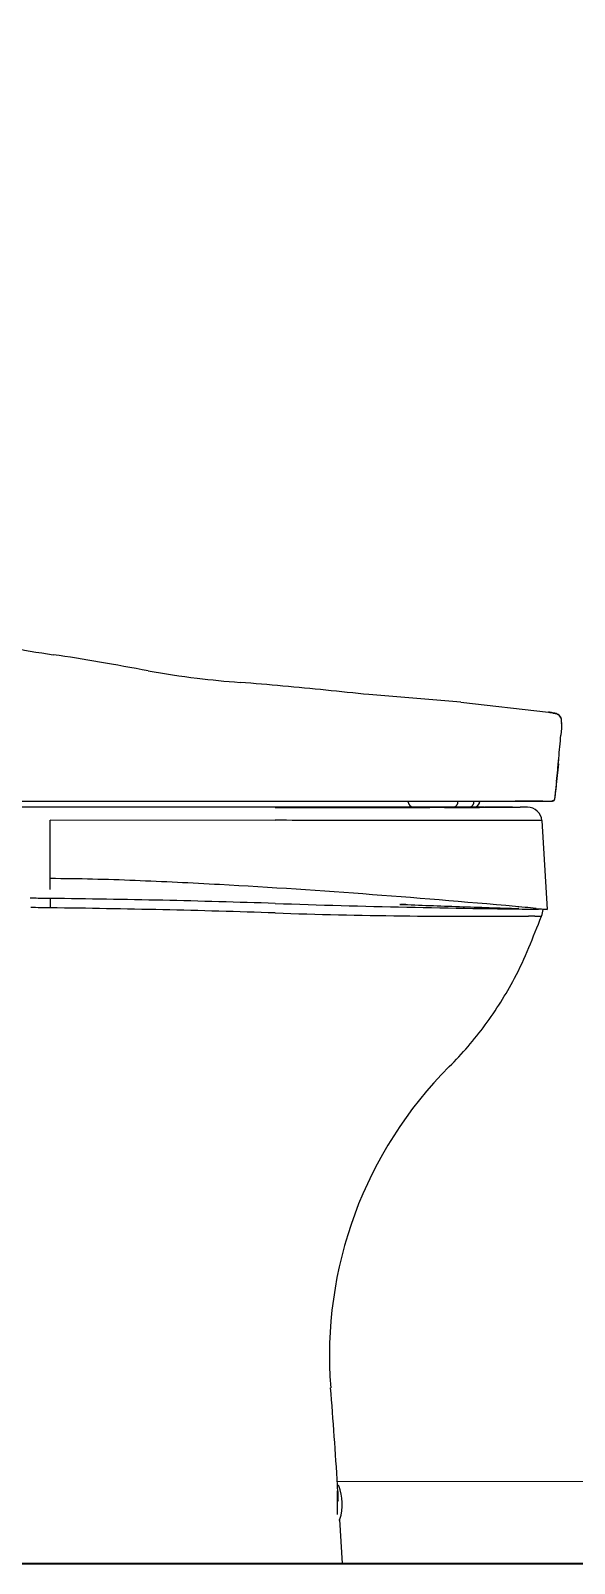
# Model space of a CAD drawing. Units: millimetres at full size, sheet at 1:50. Extents: x -31113 to 29332, y -20209 to 31249.
# Drawn here: x 25444 to 25710, y -5397 to -4647 of the extents above; entities that cross this region are included whole.
import ezdxf

# ---------------------------------------------------------------- set-up
doc = ezdxf.new("R2010")
doc.units = ezdxf.units.MM
doc.header["$LTSCALE"] = 50
for name, color, linetype, lineweight in [('B-3_仕上線(黄)', 3, 'Continuous', 40), ('B-A_文字', 7, 'Continuous', 25), ('B-F_寸法・方位', 7, 'Continuous', 25)]:
    doc.layers.add(name, color=color, linetype=linetype, lineweight=lineweight)

msp = doc.modelspace()

# ---------------------------------------------------------------- linework, layer by layer
at = {"layer": 'B-3_仕上線(黄)'}
msp.add_lwpolyline([(24933.74, -2996.71), (24933.74, -5396.71), (26623.74, -5396.71)], dxfattribs=at)
at = {"layer": 'B-A_文字', "color": 1, "lineweight": 18}
msp.add_line((25594.19, -5356.71), (26623.74, -5356.71), dxfattribs=at)
at = {"layer": 'B-F_寸法・方位'}
for p, q in [((25654.48, -4975.32), (25609.5, -4971.64)), ((25654.48, -4975.32), (25697.46, -4980.21)), ((25703.74, -4987.99), (25703.44, -4991.48)), ((25702.26, -5005.42), (25700.41, -5022.81)), ((25436.61, -5023.7), (25699.41, -5023.7)), ((25628.84, -5024.18), (25628.84, -5023.71)), ((25660.94, -5024.18), (25660.94, -5023.71)), ((25663.66, -5023.71), (25663.66, -5024.18)), ((25690.95, -5023.69), (25681.04, -5023.7)), ((25563.73, -5026.71), (25114.08, -5026.71)), ((25563.73, -5026.71), (25563.73, -5026.83)), ((25590.1, -5026.83), (25563.73, -5026.83)), ((25665.73, -5026.71), (25563.75, -5026.71)), ((25646.59, -5026.82), (25631.53, -5026.82)), ((25660.77, -5026.71), (25631.72, -5026.71)), ((25664.3, -5026.71), (25663.8, -5026.71)), ((25679.85, -5026.71), (25666.18, -5026.71)), ((25453.74, -5067.02), (25453.74, -5033.08)), ((25563.73, -5033.15), (25453.74, -5033.08)), ((25694.13, -5033.29), (25696.73, -5076.71)), ((25453.74, -5071.38), (25451.94, -5071.36)), ((25453.74, -5071.38), (25453.74, -5075.96)), ((25625.04, -5074.27), (25624.73, -5074.26)), ((25625.62, -5074.29), (25625.4, -5074.28)), ((25625.83, -5074.3), (25625.62, -5074.29)), ((25626.05, -5074.31), (25625.83, -5074.3)), ((25626.27, -5074.32), (25626.05, -5074.31)), ((25626.48, -5074.32), (25626.27, -5074.32)), ((25626.7, -5074.33), (25626.48, -5074.32)), ((25626.91, -5074.34), (25626.7, -5074.33)), ((25627.13, -5074.35), (25626.91, -5074.34)), ((25627.34, -5074.36), (25627.13, -5074.35)), ((25627.56, -5074.36), (25627.34, -5074.36)), ((25682.93, -5076.31), (25682.44, -5076.3)), ((25694.73, -5076.71), (25692.56, -5076.69)), ((25696.73, -5076.71), (25694.73, -5076.71)), ((25594.14, -5372.76), (25594.14, -5361.16)), ((25594.47, -5366.35), (25594.19, -5358.47)), ((25594.35, -5358.47), (25594.23, -5358.47)), ((25594.24, -5360.91), (25594.24, -5362.61)), ((25596.73, -5396.71), (25595.31, -5375.28)), ((25596.73, -5396.71), (25182.24, -5396.71))]:
    msp.add_line(p, q, dxfattribs=at)
msp.add_lwpolyline([(25694.13, -5033.29), (25692.33, -5033.29), (25686.96, -5033.28), (25678.3, -5033.27), (25666.81, -5033.25), (25653.04, -5033.23)], dxfattribs=at)
for centre, radius, start, end in [((25512.6, -4552.56), 403.65, 258.57817, 261.82417), ((25348.39, -5695.48), 751, 80.07916, 81.82417), ((24939.07, -8035.76), 3126.8, 79.63544, 80.07916), ((25570.24, -4584.79), 381.41, 259.63543, 263.27189), ((25592.6, -4395.25), 572.27, 263.27189, 265.38313), ((25364.99, -7213.82), 2255.49, 84.84741, 85.38313), ((25408.35, -6732.89), 1772.6, 84.16605, 84.84741), ((24689.55, -13767.93), 8844.27, 84.02949, 84.16605), ((25695.95, -4994.53), 14.41, 76.52488, 83.99089), ((25702.7, -4957.18), 23.61, 257.19082, 263.20166), ((25714.26, -4918.15), 64.14, 256.52488, 258.20411), ((25699.23, -4986.23), 5.64, 58.39855, 83.20166), ((25700.79, -4982.65), 1.75, 57.59398, 78.20411), ((25704.13, -4977.38), 4.49, 237.59398, 245.71929), ((25700.5, -4984.17), 3.22, 19.34224, 58.39855), ((25701.88, -4982.38), 0.994, 36.04866, 65.71929), ((25704.12, -4980.75), 1.78, 216.04866, 232.83493), ((25702.63, -4982.72), 0.689, 15.38115, 52.83493), ((25704.99, -4982.07), 1.76, 195.38115, 210.52001), ((25702.51, -4983.53), 1.12, 7.65135, 30.52001), ((25698.28, -4984.95), 5.57, 356.16373, 19.34224), ((25708.59, -4982.71), 5.01, 187.65135, 192.81911), ((25697.27, -4985.29), 6.59, 354.71394, 12.81911), ((25726.49, -4987.99), 22.75, 174.71395, 180.00001), ((25726.99, -4987.76), 23.25, 177.28083, 180.57734), ((25772.31, -4989.91), 68.62, 176.16373, 177.28083), ((21512.54, -4633.13), 4206.2, 354.95794, 355.11281), ((25312.88, -4968.99), 391.06, 353.61177, 355.13133), ((25174.95, -4956.26), 529.56, 353.72785, 354.95794), ((27026.1, -5160.8), 1332.86, 173.61177, 174.05764), ((26814.94, -5136.51), 1120.31, 173.72785, 173.95149), ((25630.84, -5024.18), 2, 180, 210), ((25649.92, -5024.01), 3.2, 338.73977, 357.10541), ((25657.74, -5024.01), 3.2, 338.73977, 357.10541), ((25661.66, -5024.18), 2, 330, 0), ((25690.91, -5379.81), 356.11, 89.3956, 89.99397), ((25699.87, -4530.14), 493.61, 269.3956, 269.82729), ((25698.4, -5017.88), 5.86, 269.82729, 275.87796), ((25700.31, -5036.43), 12.79, 93.10498, 95.87796), ((25699.8, -5025.5), 1.84, 97.45732, 101.97799), ((25699.15, -5020.55), 3.15, 277.45732, 280.09959), ((25699.59, -5023.01), 0.653, 273.10498, 325.32346), ((25699.64, -5023.32), 0.333, 280.09959, 304.78138), ((25700.58, -5024.67), 1.31, 118.40048, 124.78138), ((25699.66, -5022.98), 0.619, 298.39281, 324.87589), ((25698.25, -5022.08), 2.28, 325.32346, 341.30315), ((25701.24, -5024.08), 1.31, 138.50011, 144.88357), ((25700.01, -5023), 0.333, 318.50011, 343.17897), ((25697.31, -5022.18), 3.15, 343.17897, 345.82308), ((25702.15, -5023.4), 1.84, 161.30233, 165.82308), ((31270.28, -5608.6), 5600.59, 173.95149, 173.99623), ((25581.37, 78705.31), 83732.15, 269.98795, 270.00734), ((25699.32, -438953.41), 433926.6, 90.01169, 90.01442), ((25578.8, 98796.17), 103823.01, 270.00734, 270.02297), ((25636.8, -132430.17), 127403.35, 90.00237, 90.01169), ((25618.26, 393.31), 5420.14, 270.02297, 270.25218), ((25631.72, -5023.71), 3, 210, 270), ((25674.41, -12363.5), 7336.8, 90.08285, 90.25218), ((25646.36, 581.91), 5608.73, 270.00237, 270.17611), ((25650.54, -5023.36), 3.36, 274.63869, 283.86545), ((25650.91, -5024.87), 1.81, 283.86545, 300.90001), ((25650.59, -5024.34), 2.43, 300.90001, 313.65725), ((25650.56, -5024.3), 2.48, 313.65725, 326.17077), ((25650.32, -5024.14), 2.77, 326.17077, 328.96501), ((25648.95, -5023.31), 4.37, 328.96501, 330.73581), ((25647.4, -5022.45), 6.14, 330.73581, 331.99898), ((25625.55, -5010.83), 30.89, 331.99898, 332.24995), ((25658.36, -5023.36), 3.36, 274.63869, 283.86545), ((25658.73, -5024.87), 1.81, 283.86545, 300.90001), ((25658.42, -5024.34), 2.43, 300.90001, 313.65725), ((25658.38, -5024.3), 2.48, 313.65725, 326.17077), ((25658.14, -5024.14), 2.77, 326.17077, 328.96501), ((25656.77, -5023.31), 4.37, 328.96501, 330.73581), ((25655.23, -5022.45), 6.14, 330.73581, 331.99898), ((25633.37, -5010.83), 30.89, 331.99898, 332.24995), ((25660.77, -5023.71), 3, 270, 330), ((25647.61, 174.95), 5201.76, 270.17611, 270.36344), ((25665.73, -5033.69), 6.98, 100.83894, 102.04666), ((25665.73, -5033.71), 7, 98.42624, 100.83747), ((25665.73, -5033.72), 7.01, 93.61619, 98.42757), ((25665.73, -5033.71), 7, 91.20827, 93.61729), ((25665.73, -5033.69), 6.98, 89.99968, 91.2073), ((25679.84, -2578.79), 2447.92, 269.9995, 270.08513), ((25684.69, -5837.95), 811.25, 89.82672, 90.08513), ((25687.14, -5033.71), 7, 3.43363, 90), ((25490.95, -126565.73), 121532.61, 89.94464, 89.96569), ((25474.11, -143990.06), 138956.94, 89.92622, 89.94464), ((25445.42, -6289.74), 1228.12, 87.67847, 89.61216), ((25383.19, -7824.83), 2764.47, 86.81936, 87.67847), ((25329.46, -8791.69), 3732.82, 85.66979, 86.81936), ((25216.32, -10285.89), 5231.29, 84.84949, 85.66979), ((25395.8, -10251.63), 5180.57, 89.37911, 89.46885), ((25391.56, -10310.93), 5235.34, 89.31955, 89.42456), ((25396.95, -10148.54), 5077.48, 88.73836, 89.35915), ((25393.2, -10173.21), 5097.6, 88.70119, 89.31955), ((25404.17, -9820.64), 4749.5, 88.07469, 88.73836), ((25398.67, -9932), 4856.33, 88.05212, 88.70119), ((25745.82, 342.9), 5419.78, 268.07469, 268.75582), ((25962.76, 3654.94), 8735.74, 267.78241, 267.97339), ((25770.01, 1456.54), 6533.68, 268.75582, 269.32083), ((25953.89, 3404.3), 8484.94, 267.97339, 268.17001), ((25654.2, -5427.86), 353.57, 83.9716, 84.84949), ((25705.84, -4938.87), 138.14, 263.9716, 266.21825), ((25684.74, -5076.3), 10, 338.19859, 357.67457), ((25656.88, -2339.63), 2740.42, 268.05212, 269.34695), ((25667.85, -1377.76), 3702.36, 269.34695, 270.30538), ((25688.41, -5236.32), 156.26, 89.12298, 90.30538), ((23691.58, -4279.04), 2156.7, 337.75724, 338.19859), ((25691.53, -5032.81), 47.27, 269.12298, 273.02989), ((25530.98, -5031.29), 169.42, 332.14339, 337.75724), ((25521.62, -5026.34), 180.01, 323.56471, 332.14339), ((25521.64, -5026.35), 179.99, 314.98493, 323.56471), ((25790.26, -5295.12), 200, 134.98492, 184.48381), ((22603.19, -5545.04), 2996.85, 4.02609, 4.48381), ((22589.74, -5545.98), 3010.33, 3.57042, 4.02609), ((25692.16, -5360.53), 97.86, 180.61024, 182.01216), ((25594.37, -5358.97), 0.5, 21.06133, 92.003), ((25571.5, -5367.77), 25, 342.94466, 21.06133), ((25593.91, -5364.73), 0.5, 326.30254, 2.01628), ((25697.98, -5360.33), 103.69, 182.01216, 183.33527), ((25594.93, -5374.96), 0.5, 272.003, 342.94466)]:
    msp.add_arc(centre, radius, start, end, dxfattribs=at)

doc.saveas('drawing.dxf')
